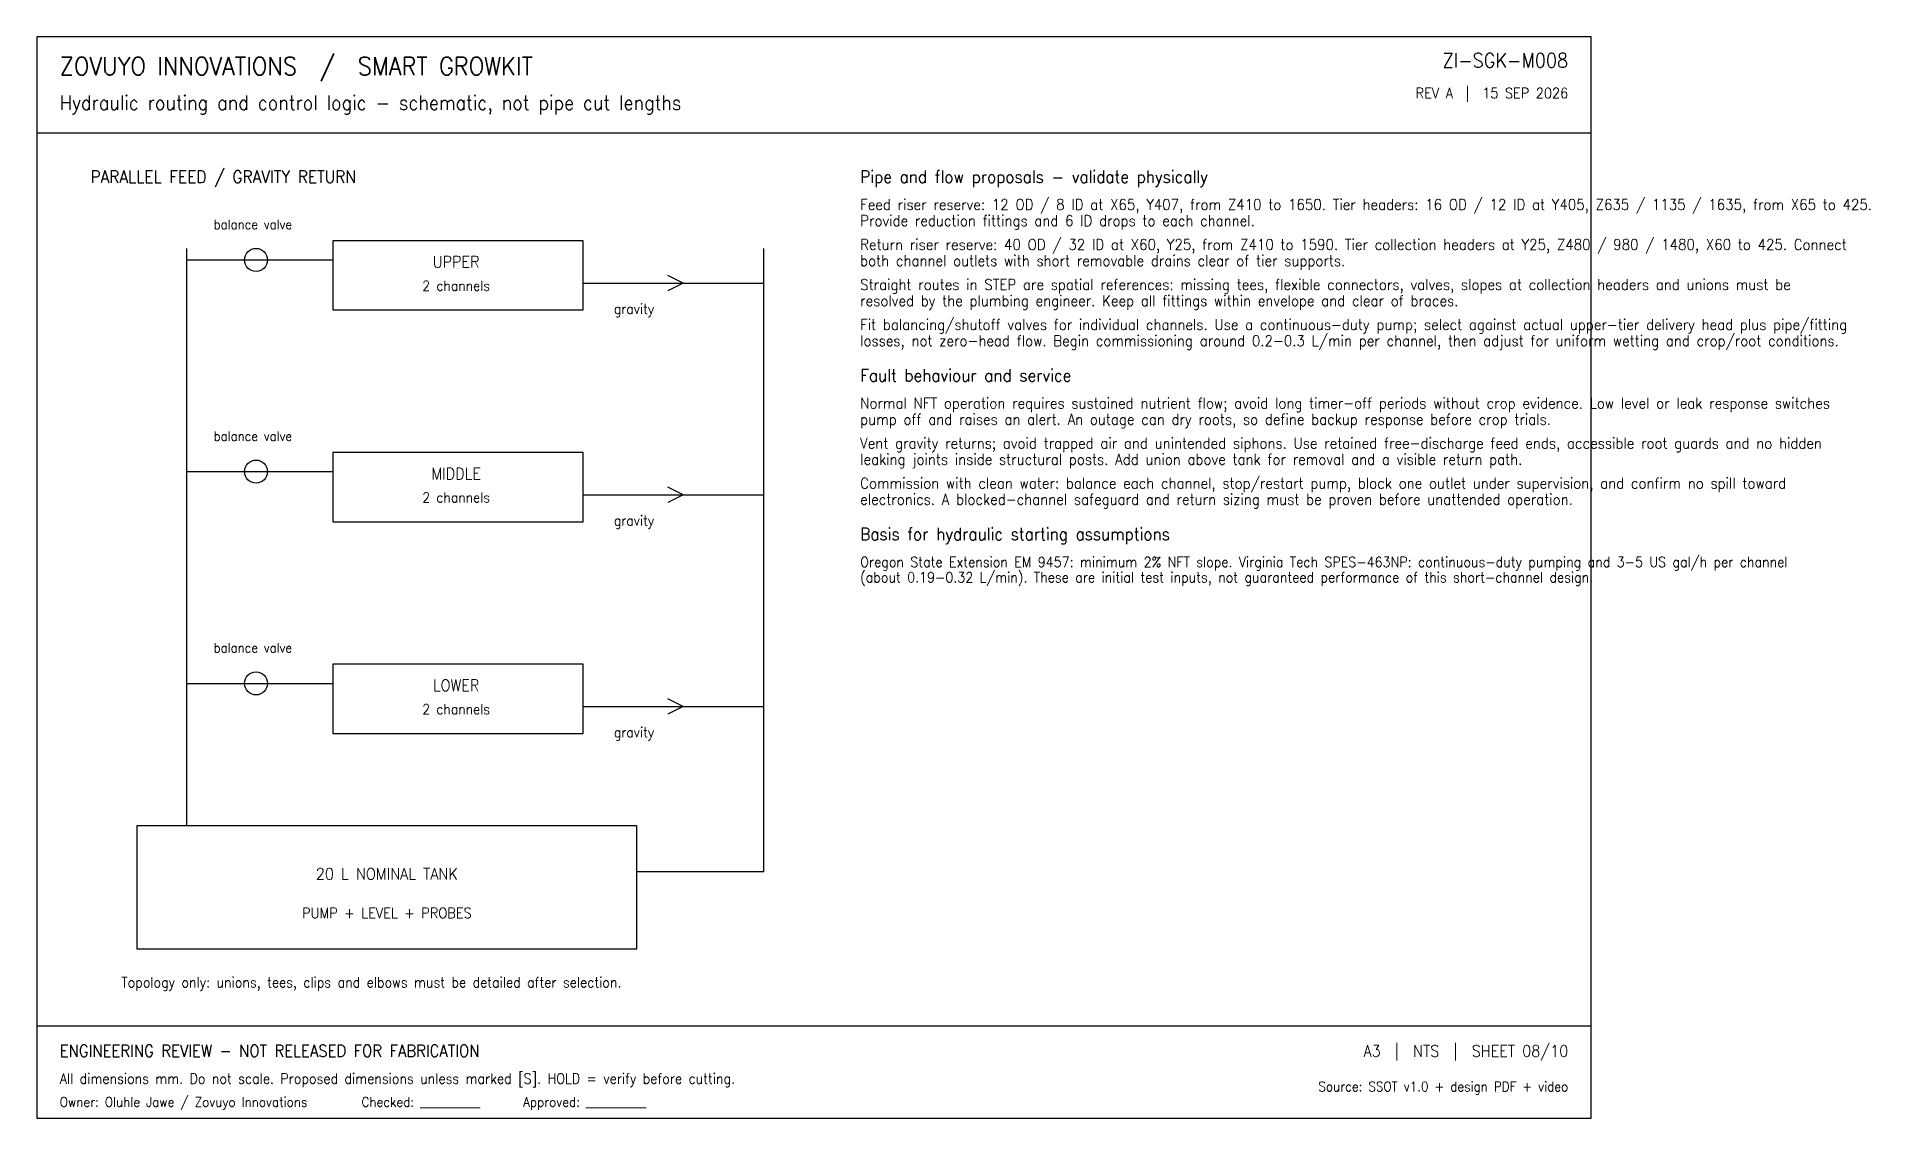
# Model space of a CAD drawing. Header units: millimetres. Extents: x 8 to 485, y 8 to 289.
import ezdxf
from ezdxf.enums import TextEntityAlignment as Align

# ---------------------------------------------------------------- set-up
doc = ezdxf.new("R2010")
doc.units = ezdxf.units.MM
for name, color, linetype in [('HOLD', 1, 'CONTINUOUS'), ('OUTLINE', 7, 'CONTINUOUS'), ('WATER', 4, 'CONTINUOUS')]:
    doc.layers.add(name, color=color, linetype=linetype)
doc.styles.get("Standard").update_dxf_attribs({"font": 'STANDARD'})

msp = doc.modelspace()

# ---------------------------------------------------------------- linework, layer by layer
at = {"layer": 'OUTLINE'}
for p, q in [((412, 289), (8, 289)), ((8, 289), (8, 8)), ((412, 8), (412, 289)), ((8, 264), (412, 264)), ((8, 32), (412, 32)), ((8, 8), (412, 8))]:
    msp.add_line(p, q, dxfattribs=at)
at = {"layer": 'WATER'}
for p, q in [((47, 84), (47, 234)), ((150, 236), (85, 236)), ((85, 236), (85, 218)), ((150, 218), (150, 236)), ((197, 72), (197, 234)), ((47, 231), (85, 231)), ((150, 225), (197, 225)), ((176, 225), (172, 227)), ((176, 225), (172, 223)), ((85, 218), (150, 218)), ((150, 181), (85, 181)), ((85, 181), (85, 163)), ((150, 163), (150, 181)), ((47, 176), (85, 176)), ((176, 170), (172, 172)), ((150, 170), (197, 170)), ((176, 170), (172, 168)), ((85, 163), (150, 163)), ((150, 126), (85, 126)), ((85, 126), (85, 108)), ((150, 108), (150, 126)), ((47, 121), (85, 121)), ((150, 115), (197, 115)), ((176, 115), (172, 117)), ((176, 115), (172, 113)), ((85, 108), (150, 108)), ((164, 84), (34, 84)), ((34, 84), (34, 52)), ((164, 52), (164, 84)), ((197, 72), (164, 72)), ((34, 52), (164, 52))]:
    msp.add_line(p, q, dxfattribs=at)
for centre in [(65, 231), (65, 176), (65, 121)]:
    msp.add_circle(centre, 3, dxfattribs=at)

# ---------------------------------------------------------------- texts
at = {"layer": 'HOLD'}
msp.add_text('ENGINEERING REVIEW - NOT RELEASED FOR FABRICATION', height=3.1, dxfattribs=at).set_placement((14, 24))
at = {"layer": 'OUTLINE'}
for s, height, p in [('ZOVUYO INNOVATIONS  /  SMART GROWKIT', 4.7, (14, 279)), ('Hydraulic routing and control logic - schematic, not pipe cut lengths', 3.7, (14, 270)), ('PARALLEL FEED / GRAVITY RETURN', 3.2, (22, 251)), ('Pipe and flow proposals - validate physically', 3.2, (222, 251)), ('Feed riser reserve: 12 OD / 8 ID at X65, Y407, from Z410 to 1650. Tier headers: 16 OD / 12 ID at Y405, Z635 / 1135 / 1635, from X65 to 425.', 2.8, (222, 244)), ('balance valve', 2.45, (54, 239)), ('Provide reduction fittings and 6 ID drops to each channel.', 2.8, (222, 239.8)), ('Return riser reserve: 40 OD / 32 ID at X60, Y25, from Z410 to 1590. Tier collection headers at Y25, Z480 / 980 / 1480, X60 to 425. Connect', 2.8, (222, 233.6)), ('both channel outlets with short removable drains clear of tier supports.', 2.8, (222, 229.4)), ('Straight routes in STEP are spatial references: missing tees, flexible connectors, valves, slopes at collection headers and unions must be', 2.8, (222, 223.2)), ('gravity', 2.6, (158, 217)), ('resolved by the plumbing engineer. Keep all fittings within envelope and clear of braces.', 2.8, (222, 219)), ('Fit balancing/shutoff valves for individual channels. Use a continuous-duty pump; select against actual upper-tier delivery head plus pipe/fitting', 2.8, (222, 212.8)), ('losses, not zero-head flow. Begin commissioning around 0.2-0.3 L/min per channel, then adjust for uniform wetting and crop/root conditions.', 2.8, (222, 208.6)), ('Fault behaviour and service', 3.2, (222, 199.4)), ('Normal NFT operation requires sustained nutrient flow; avoid long timer-off periods without crop evidence. Low level or leak response switches', 2.8, (222, 192.4)), ('pump off and raises an alert. An outage can dry roots, so define backup response before crop trials.', 2.8, (222, 188.2)), ('balance valve', 2.45, (54, 184)), ('Vent gravity returns; avoid trapped air and unintended siphons. Use retained free-discharge feed ends, accessible root guards and no hidden', 2.8, (222, 182)), ('leaking joints inside structural posts. Add union above tank for removal and a visible return path.', 2.8, (222, 177.8)), ('Commission with clean water: balance each channel, stop/restart pump, block one outlet under supervision, and confirm no spill toward', 2.8, (222, 171.6)), ('electronics. A blocked-channel safeguard and return sizing must be proven before unattended operation.', 2.8, (222, 167.4)), ('gravity', 2.6, (158, 162)), ('Basis for hydraulic starting assumptions', 3.2, (222, 158.2)), ('Oregon State Extension EM 9457: minimum 2% NFT slope. Virginia Tech SPES-463NP: continuous-duty pumping and 3-5 US gal/h per channel', 2.65, (222, 151.2)), ('(about 0.19-0.32 L/min). These are initial test inputs, not guaranteed performance of this short-channel design.', 2.65, (222, 147.23)), ('balance valve', 2.45, (54, 129)), ('gravity', 2.6, (158, 107)), ('Topology only: unions, tees, clips and elbows must be detailed after selection.', 2.65, (30, 42)), ('All dimensions mm. Do not scale. Proposed dimensions unless marked [S]. HOLD = verify before cutting.', 2.65, (14, 17)), ('Owner: Oluhle Jawe / Zovuyo Innovations     Checked: __________     Approved: __________', 2.5, (14, 11))]:
    msp.add_text(s, height=height, dxfattribs=at).set_placement(p)
for s, height, p in [('ZI-SGK-M008', 3.7, (406, 281)), ('REV A  |  15 SEP 2026', 2.7, (406, 273)), ('A3  |  NTS  |  SHEET 08/10', 3, (406, 24)), ('Source: SSOT v1.0 + design PDF + video', 2.5, (406, 15))]:
    msp.add_text(s, height=height, dxfattribs=at).set_placement(p, align=Align.RIGHT)
for s, height, p in [('UPPER', 3, (117, 229)), ('2 channels', 2.6, (117, 223)), ('MIDDLE', 3, (117, 174)), ('2 channels', 2.6, (117, 168)), ('LOWER', 3, (117, 119)), ('2 channels', 2.6, (117, 113)), ('20 L NOMINAL TANK', 3, (99, 70)), ('PUMP + LEVEL + PROBES', 2.7, (99, 60))]:
    msp.add_text(s, height=height, dxfattribs=at).set_placement(p, align=Align.CENTER)

doc.saveas('drawing.dxf')
